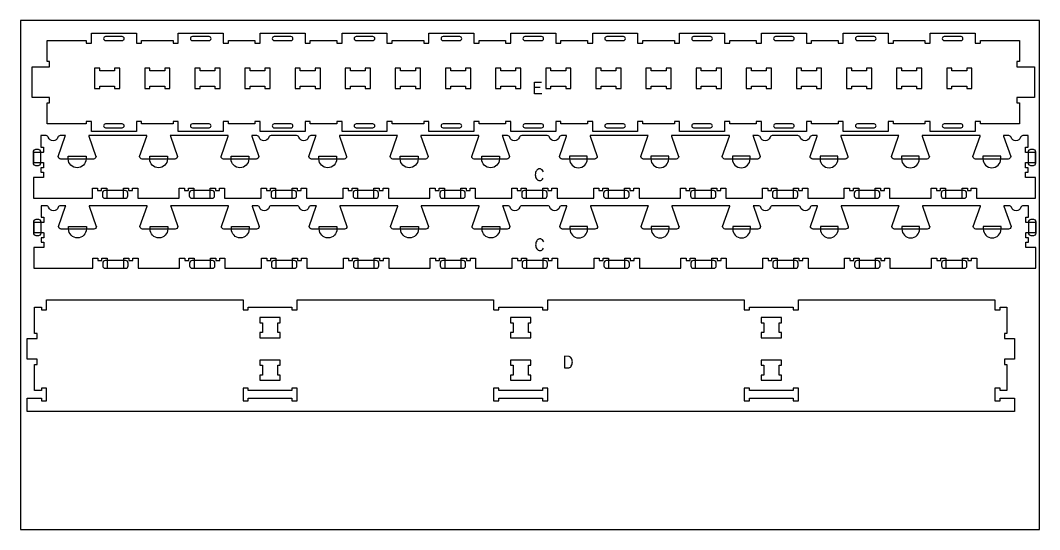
# Model space of a CAD drawing. Extents: x -1220 to 1220, y -1930 to 4067.
# Drawn here: x -1220 to 1220, y -1930 to -710 of the extents above; entities that cross this region are included whole.
import ezdxf

# ---------------------------------------------------------------- set-up
doc = ezdxf.new("R2010")
doc.units = 0
for name, color, linetype in [('0_SHEET_SPRUCEPLY_2440X122', 1, 'CONTINUOUS'), ('1_ANYTOOL_1MMDEEP_LABELS_S', 2, 'CONTINUOUS'), ('3_ANYTOOL_CUTTHROUGH_INSID', 4, 'CONTINUOUS'), ('4_ANYTOOL_CUTTHROUGH_OUTSI', 5, 'CONTINUOUS'), ('5_ANYTOOL_HALF_MILL_9MM_IN', 3, 'CONTINUOUS')]:
    doc.layers.add(name, color=color, linetype=linetype)

msp = doc.modelspace()

# ---------------------------------------------------------------- linework, layer by layer
at = {"layer": '0_SHEET_SPRUCEPLY_2440X122'}
msp.add_lwpolyline([(-1220, -710), (-1220, -1930), (1220, -1930), (1220, -710)], close=True, dxfattribs=at)
at = {"layer": '1_ANYTOOL_1MMDEEP_LABELS_S'}
msp.add_line((24.3, -871.2), (10.6, -871.2), dxfattribs=at)
msp.add_lwpolyline([(28.3, -886.2), (10.6, -886.2), (10.6, -858.2), (27.3, -858.2)], dxfattribs=at)
for points in [[(32.3, -1072.8, 0.131103), (28.8, -1067.8), (27.6, -1066.9), (26.2, -1066.3), (24.8, -1065.9), (23.1, -1065.8), (21.9, -1065.8), (20.7, -1066), (19.6, -1066.4), (18.6, -1066.9), (17.7, -1067.5), (16.8, -1068.2), (16, -1069.1), (15.3, -1070.2), (14.2, -1072.4), (13.4, -1074.7), (12.9, -1077.2), (12.7, -1079.8), (12.9, -1082.3), (13.4, -1084.8), (14.2, -1087.1), (15.4, -1089.4), (16.1, -1090.4), (16.9, -1091.3), (17.8, -1092.1), (18.7, -1092.7), (19.8, -1093.1), (20.9, -1093.5), (22.2, -1093.7), (23.5, -1093.8), (24.9, -1093.7), (26.1, -1093.4), (27.3, -1092.9), (28.3, -1092.2), (29.3, -1091.4), (30.2, -1090.5), (31.7, -1088.3)], [(33.1, -1240.5, 0.131103), (29.6, -1235.5), (28.4, -1234.6), (27, -1234), (25.6, -1233.6), (23.9, -1233.5), (22.7, -1233.6), (21.5, -1233.8), (20.4, -1234.1), (19.4, -1234.6), (18.5, -1235.2), (17.6, -1236), (16.8, -1236.9), (16.1, -1237.9), (15, -1240.2), (14.2, -1242.5), (13.7, -1245), (13.5, -1247.5), (13.7, -1250.1), (14.2, -1252.5), (15, -1254.9), (16.2, -1257.2), (16.9, -1258.2), (17.7, -1259.1), (18.6, -1259.8), (19.5, -1260.4), (20.6, -1260.9), (21.7, -1261.2), (23, -1261.5), (24.3, -1261.5), (25.7, -1261.4), (26.9, -1261.1), (28.1, -1260.7), (29.1, -1260), (30.1, -1259.2), (31, -1258.3), (32.5, -1256.1)]]:
    msp.add_lwpolyline(points, format="xyb", dxfattribs=at)
msp.add_lwpolyline([(82.3, -1514.7), (82.3, -1542.7), (90.3, -1542.6), (91.8, -1542.5), (93.1, -1542.3), (94.4, -1541.9), (95.5, -1541.4), (96.6, -1540.8), (97.5, -1540), (98.2, -1539), (98.9, -1538), (100, -1535.6), (100.7, -1533.2), (101.2, -1530.7), (101.4, -1528.1), (101.2, -1525.9), (100.8, -1523.8), (100, -1521.8), (99, -1519.8), (97.5, -1517.8), (96.6, -1517), (95.7, -1516.3), (94.8, -1515.8), (93.8, -1515.4), (92.7, -1515.1)], close=True, dxfattribs=at)
at = {"layer": '3_ANYTOOL_CUTTHROUGH_INSID'}
for points in [[(-976.2, -758.4, 1), (-976.2, -748.9), (-1016.2, -748.9, 1), (-1016.2, -758.4)], [(-768.2, -758.4, 1), (-768.2, -748.9), (-808.2, -748.9, 1), (-808.2, -758.4)], [(-572.2, -758.4, 1), (-572.2, -748.9), (-612.2, -748.9, 1), (-612.2, -758.4)], [(-376.2, -758.4, 1), (-376.2, -748.9), (-416.2, -748.9, 1), (-416.2, -758.4)], [(-168.2, -758.4, 1), (-168.2, -748.9), (-208.2, -748.9, 1), (-208.2, -758.4)], [(-12.2, -758.4), (27.8, -758.4, 1), (27.8, -748.9), (-12.2, -748.9, 1)], [(183.8, -758.4), (223.8, -758.4, 1), (223.8, -748.9), (183.8, -748.9, 1)], [(391.8, -758.4), (431.8, -758.4, 1), (431.8, -748.9), (391.8, -748.9, 1)], [(587.8, -758.4), (627.8, -758.4, 1), (627.8, -748.9), (587.8, -748.9, 1)], [(783.8, -758.4), (823.8, -758.4, 1), (823.8, -748.9), (783.8, -748.9, 1)], [(991.8, -758.4), (1031.8, -758.4, 1), (1031.8, -748.9), (991.8, -748.9, 1)], [(-976.2, -957.9), (-1016.2, -957.9, 1), (-1016.2, -967.4), (-976.2, -967.4, 1)], [(-768.2, -957.9), (-808.2, -957.9, 1), (-808.2, -967.4), (-768.2, -967.4, 1)], [(-572.2, -958), (-612.2, -958, 1), (-612.2, -967.5), (-572.2, -967.5, 1)], [(-376.2, -957.9), (-416.2, -957.9, 1), (-416.2, -967.4), (-376.2, -967.4, 1)], [(-168.2, -957.9), (-208.2, -957.9, 1), (-208.2, -967.4), (-168.2, -967.4, 1)], [(-12.2, -957.9, 1), (-12.2, -967.4), (27.8, -967.4, 1), (27.8, -957.9)], [(183.8, -957.9, 1), (183.8, -967.4), (223.8, -967.4, 1), (223.8, -957.9)], [(391.8, -957.9, 1), (391.8, -967.4), (431.8, -967.4, 1), (431.8, -957.9)], [(587.8, -958, 1), (587.8, -967.5), (627.8, -967.5, 1), (627.8, -958)], [(783.8, -957.9, 1), (783.8, -967.4), (823.8, -967.4, 1), (823.8, -957.9)], [(991.8, -957.9, 1), (991.8, -967.4), (1031.8, -967.4, 1), (1031.8, -957.9)]]:
    msp.add_lwpolyline(points, format="xyb", close=True, dxfattribs=at)
for points in [[(-1029.9, -867.4), (-994.4, -867.4), (-994.4, -873.4), (-981.9, -873.4), (-981.9, -824.9), (-994.4, -824.9), (-994.4, -830.9), (-1029.9, -830.9), (-1029.9, -824.9), (-1042.4, -824.9), (-1042.4, -873.4), (-1029.9, -873.4)], [(-909.9, -867.4), (-874.4, -867.4), (-874.4, -873.4), (-861.9, -873.4), (-861.9, -824.9), (-874.4, -824.9), (-874.4, -830.9), (-909.9, -830.9), (-909.9, -824.9), (-922.4, -824.9), (-922.4, -873.4), (-909.9, -873.4)], [(-789.9, -867.4), (-754.4, -867.4), (-754.4, -873.4), (-741.9, -873.4), (-741.9, -824.9), (-754.4, -824.9), (-754.4, -830.9), (-789.9, -830.9), (-789.9, -824.9), (-802.4, -824.9), (-802.4, -873.4), (-789.9, -873.4)], [(-669.9, -867.4), (-634.4, -867.4), (-634.4, -873.4), (-621.9, -873.4), (-621.9, -824.9), (-634.4, -824.9), (-634.4, -830.9), (-669.9, -830.9), (-669.9, -824.9), (-682.4, -824.9), (-682.4, -873.4), (-669.9, -873.4)], [(-549.9, -867.4), (-514.4, -867.4), (-514.4, -873.4), (-501.9, -873.4), (-501.9, -824.9), (-514.4, -824.9), (-514.4, -830.9), (-549.9, -830.9), (-549.9, -824.9), (-562.4, -824.9), (-562.4, -873.4), (-549.9, -873.4)], [(-429.9, -867.4), (-394.4, -867.4), (-394.4, -873.4), (-381.9, -873.4), (-381.9, -824.9), (-394.4, -824.9), (-394.4, -830.9), (-429.9, -830.9), (-429.9, -824.9), (-442.4, -824.9), (-442.4, -873.4), (-429.9, -873.4)], [(-309.9, -867.4), (-274.4, -867.4), (-274.4, -873.4), (-261.9, -873.4), (-261.9, -824.9), (-274.4, -824.9), (-274.4, -830.9), (-309.9, -830.9), (-309.9, -824.9), (-322.4, -824.9), (-322.4, -873.4), (-309.9, -873.4)], [(-189.9, -867.4), (-154.4, -867.4), (-154.4, -873.4), (-141.9, -873.4), (-141.9, -824.9), (-154.4, -824.9), (-154.4, -830.9), (-189.9, -830.9), (-189.9, -824.9), (-202.4, -824.9), (-202.4, -873.4), (-189.9, -873.4)], [(-69.9, -867.4), (-34.4, -867.4), (-34.4, -873.4), (-21.9, -873.4), (-21.9, -824.9), (-34.4, -824.9), (-34.4, -830.9), (-69.9, -830.9), (-69.9, -824.9), (-82.4, -824.9), (-82.4, -873.4), (-69.9, -873.4)], [(50.1, -873.4), (50.1, -867.4), (85.6, -867.4), (85.6, -873.4), (98.1, -873.4), (98.1, -824.9), (85.6, -824.9), (85.6, -830.9), (50.1, -830.9), (50.1, -824.9), (37.6, -824.9), (37.6, -873.4)], [(170.1, -873.4), (170.1, -867.4), (205.6, -867.4), (205.6, -873.4), (218.1, -873.4), (218.1, -824.9), (205.6, -824.9), (205.6, -830.9), (170.1, -830.9), (170.1, -824.9), (157.6, -824.9), (157.6, -873.4)], [(290.1, -873.4), (290.1, -867.4), (325.6, -867.4), (325.6, -873.4), (338.1, -873.4), (338.1, -824.9), (325.6, -824.9), (325.6, -830.9), (290.1, -830.9), (290.1, -824.9), (277.6, -824.9), (277.6, -873.4)], [(410.1, -873.4), (410.1, -867.4), (445.6, -867.4), (445.6, -873.4), (458.1, -873.4), (458.1, -824.9), (445.6, -824.9), (445.6, -830.9), (410.1, -830.9), (410.1, -824.9), (397.6, -824.9), (397.6, -873.4)], [(530.1, -873.4), (530.1, -867.4), (565.6, -867.4), (565.6, -873.4), (578.1, -873.4), (578.1, -824.9), (565.6, -824.9), (565.6, -830.9), (530.1, -830.9), (530.1, -824.9), (517.6, -824.9), (517.6, -873.4)], [(650.1, -873.4), (650.1, -867.4), (685.6, -867.4), (685.6, -873.4), (698.1, -873.4), (698.1, -824.9), (685.6, -824.9), (685.6, -830.9), (650.1, -830.9), (650.1, -824.9), (637.6, -824.9), (637.6, -873.4)], [(770.1, -873.4), (770.1, -867.4), (805.6, -867.4), (805.6, -873.4), (818.1, -873.4), (818.1, -824.9), (805.6, -824.9), (805.6, -830.9), (770.1, -830.9), (770.1, -824.9), (757.6, -824.9), (757.6, -873.4)], [(890.1, -873.4), (890.1, -867.4), (925.6, -867.4), (925.6, -873.4), (938.1, -873.4), (938.1, -824.9), (925.6, -824.9), (925.6, -830.9), (890.1, -830.9), (890.1, -824.9), (877.6, -824.9), (877.6, -873.4)], [(1010.1, -873.4), (1010.1, -867.4), (1045.6, -867.4), (1045.6, -873.4), (1058.1, -873.4), (1058.1, -824.9), (1045.6, -824.9), (1045.6, -830.9), (1010.1, -830.9), (1010.1, -824.9), (997.6, -824.9), (997.6, -873.4)], [(-597.9, -1457.8), (-603.9, -1457.8), (-603.9, -1434.3), (-597.9, -1434.3), (-597.9, -1421.8), (-646.4, -1421.8), (-646.4, -1434.3), (-640.4, -1434.3), (-640.4, -1457.8), (-646.4, -1457.8), (-646.4, -1470.3), (-597.9, -1470.3)], [(2.1, -1457.8), (-3.9, -1457.8), (-3.9, -1434.3), (2.1, -1434.3), (2.1, -1421.8), (-46.4, -1421.8), (-46.4, -1434.3), (-40.4, -1434.3), (-40.4, -1457.8), (-46.4, -1457.8), (-46.4, -1470.3), (2.1, -1470.3)], [(602.1, -1457.8), (596.1, -1457.8), (596.1, -1434.3), (602.1, -1434.3), (602.1, -1421.8), (553.6, -1421.8), (553.6, -1434.3), (559.6, -1434.3), (559.6, -1457.8), (553.6, -1457.8), (553.6, -1470.3), (602.1, -1470.3)], [(-597.9, -1559.8), (-603.9, -1559.8), (-603.9, -1536.3), (-597.9, -1536.3), (-597.9, -1523.8), (-646.4, -1523.8), (-646.4, -1536.3), (-640.4, -1536.3), (-640.4, -1559.8), (-646.4, -1559.8), (-646.4, -1572.3), (-597.9, -1572.3)], [(2.1, -1559.8), (-3.9, -1559.8), (-3.9, -1536.3), (2.1, -1536.3), (2.1, -1523.8), (-46.4, -1523.8), (-46.4, -1536.3), (-40.4, -1536.3), (-40.4, -1559.8), (-46.4, -1559.8), (-46.4, -1572.3), (2.1, -1572.3)], [(602.1, -1559.8), (596.1, -1559.8), (596.1, -1536.3), (602.1, -1536.3), (602.1, -1523.8), (553.6, -1523.8), (553.6, -1536.3), (559.6, -1536.3), (559.6, -1559.8), (553.6, -1559.8), (553.6, -1572.3), (602.1, -1572.3)], [(-687, -1621.3), (-674.5, -1621.3), (-674.5, -1615.3), (-569.8, -1615.3), (-569.8, -1621.3), (-557.3, -1621.3), (-557.3, -1590.8), (-569.8, -1590.8), (-569.8, -1596.8), (-674.5, -1596.8), (-674.5, -1590.8), (-687, -1590.8)], [(-87, -1621.3), (-74.5, -1621.3), (-74.5, -1615.3), (30.2, -1615.3), (30.2, -1621.3), (42.7, -1621.3), (42.7, -1590.8), (30.2, -1590.8), (30.2, -1596.8), (-74.5, -1596.8), (-74.5, -1590.8), (-87, -1590.8)], [(513, -1621.3), (525.5, -1621.3), (525.5, -1615.3), (630.2, -1615.3), (630.2, -1621.3), (642.7, -1621.3), (642.7, -1590.8), (630.2, -1590.8), (630.2, -1596.8), (525.5, -1596.8), (525.5, -1590.8), (513, -1590.8)]]:
    msp.add_lwpolyline(points, close=True, dxfattribs=at)
at = {"layer": '4_ANYTOOL_CUTTHROUGH_OUTSI'}
for points in [[(-121.9, -952.2, 0.414214), (-122.2, -951.9), (-134.2, -951.9, 0.414214), (-134.4, -952.2), (-134.4, -975.9), (-241.9, -975.9), (-241.9, -952.2, 0.414214), (-242.2, -951.9), (-254.2, -951.9, 0.414214), (-254.4, -952.2), (-254.4, -957.9), (-329.9, -957.9), (-329.9, -952.2, 0.414214), (-330.2, -951.9), (-342.2, -951.9, 0.414214), (-342.4, -952.2), (-342.4, -975.9), (-449.9, -975.9), (-449.9, -952.2, 0.414214), (-450.2, -951.9), (-462.2, -951.9, 0.414214), (-462.4, -952.2), (-462.4, -957.9), (-525.9, -958), (-525.9, -952.2, 0.414214), (-526.2, -952), (-538.2, -952, 0.414214), (-538.4, -952.2), (-538.4, -976), (-645.9, -976), (-645.9, -952.2, 0.414214), (-646.2, -952), (-658.2, -952, 0.414214), (-658.4, -952.2), (-658.4, -958), (-721.9, -957.9), (-721.9, -952.2, 0.414214), (-722.2, -951.9), (-734.2, -951.9, 0.414214), (-734.4, -952.2), (-734.4, -975.9), (-841.9, -975.9), (-841.9, -952.2, 0.414214), (-842.2, -951.9), (-854.2, -951.9, 0.414214), (-854.4, -952.2), (-854.4, -957.9), (-929.9, -957.9), (-929.9, -952.2, 0.414214), (-930.2, -951.9), (-942.2, -951.9, 0.414214), (-942.4, -952.2), (-942.4, -975.9), (-1049.9, -975.9), (-1049.9, -952.2, 0.414214), (-1050.2, -951.9), (-1062.2, -951.9, 0.414214), (-1062.4, -952.2), (-1062.4, -957.9), (-1155.9, -957.9), (-1155.9, -907.4), (-1150.2, -907.4, 0.414214), (-1149.9, -907.2), (-1149.9, -895.2, 0.414214), (-1150.2, -894.9), (-1191.9, -894.9), (-1191.9, -821.4), (-1150.2, -821.4, 0.414214), (-1149.9, -821.2), (-1149.9, -809.2, 0.414214), (-1150.2, -808.9), (-1155.9, -808.9), (-1155.9, -758.4), (-1062.4, -758.4), (-1062.4, -764.2, 0.414214), (-1062.2, -764.4), (-1050.2, -764.4, 0.414214), (-1049.9, -764.2), (-1049.9, -740.4), (-942.4, -740.4), (-942.4, -764.2, 0.414214), (-942.2, -764.4), (-930.2, -764.4, 0.414214), (-929.9, -764.2), (-929.9, -758.4), (-854.4, -758.4), (-854.4, -764.2, 0.414214), (-854.2, -764.4), (-842.2, -764.4, 0.414214), (-841.9, -764.2), (-841.9, -740.4), (-734.4, -740.4), (-734.4, -764.2, 0.414214), (-734.2, -764.4), (-722.2, -764.4, 0.414214), (-721.9, -764.2), (-721.9, -758.4), (-658.4, -758.4), (-658.4, -764.1, 0.414214), (-658.2, -764.4), (-646.2, -764.4, 0.414214), (-645.9, -764.1), (-645.9, -740.4), (-538.4, -740.4), (-538.4, -764.1, 0.414214), (-538.2, -764.4), (-526.2, -764.4, 0.414214), (-525.9, -764.1), (-525.9, -758.4), (-462.4, -758.4), (-462.4, -764.2, 0.414214), (-462.2, -764.4), (-450.2, -764.4, 0.414214), (-449.9, -764.2), (-449.9, -740.4), (-342.4, -740.4), (-342.4, -764.2, 0.414214), (-342.2, -764.4), (-330.2, -764.4, 0.414214), (-329.9, -764.2), (-329.9, -758.4), (-254.4, -758.4), (-254.4, -764.2, 0.414214), (-254.2, -764.4), (-242.2, -764.4, 0.414214), (-241.9, -764.2), (-241.9, -740.4), (-134.4, -740.4), (-134.4, -764.2, 0.414214), (-134.2, -764.4), (-122.2, -764.4, 0.414214), (-121.9, -764.2), (-121.9, -758.4), (-58.4, -758.4), (-58.4, -764.2, 0.414214), (-58.2, -764.4), (-46.2, -764.4, 0.414214), (-45.9, -764.2), (-45.9, -740.4), (61.6, -740.4), (61.6, -764.2, 0.414214), (61.8, -764.4), (73.8, -764.4, 0.414214), (74.1, -764.2), (74.1, -758.4), (137.6, -758.4), (137.6, -764.2, 0.414214), (137.8, -764.4), (149.8, -764.4, 0.414214), (150.1, -764.2), (150.1, -740.4), (257.6, -740.4), (257.6, -764.2, 0.414214), (257.8, -764.4), (269.8, -764.4, 0.414214), (270.1, -764.2), (270.1, -758.4), (345.6, -758.4), (345.6, -764.2, 0.414214), (345.8, -764.4), (357.8, -764.4, 0.414214), (358.1, -764.2), (358.1, -740.4), (465.6, -740.4), (465.6, -764.2, 0.414214), (465.8, -764.4), (477.8, -764.4, 0.414214), (478.1, -764.2), (478.1, -758.4), (541.6, -758.4), (541.6, -764.1, 0.414214), (541.8, -764.4), (553.8, -764.4, 0.414214), (554.1, -764.1), (554.1, -740.4), (661.6, -740.4), (661.6, -764.1, 0.414214), (661.8, -764.4), (673.8, -764.4, 0.414214), (674.1, -764.1), (674.1, -758.4), (737.6, -758.4), (737.6, -764.2, 0.414214), (737.8, -764.4), (749.8, -764.4, 0.414214), (750.1, -764.2), (750.1, -740.4), (857.6, -740.4), (857.6, -764.2, 0.414214), (857.8, -764.4), (869.8, -764.4, 0.414214), (870.1, -764.2), (870.1, -758.4), (945.6, -758.4), (945.6, -764.2, 0.414214), (945.8, -764.4), (957.8, -764.4, 0.414214), (958.1, -764.2), (958.1, -740.4), (1065.6, -740.4), (1065.6, -764.2, 0.414214), (1065.8, -764.4), (1077.8, -764.4, 0.414214), (1078.1, -764.2), (1078.1, -758.4), (1171.6, -758.4), (1171.6, -808.9), (1165.8, -808.9, 0.414214), (1165.6, -809.2), (1165.6, -821.2, 0.414214), (1165.8, -821.4), (1207.6, -821.4), (1207.6, -894.9), (1165.8, -894.9, 0.414214), (1165.6, -895.2), (1165.6, -907.2, 0.414214), (1165.8, -907.4), (1171.6, -907.4), (1171.6, -957.9), (1078.1, -957.9), (1078.1, -952.2, 0.414214), (1077.8, -951.9), (1065.8, -951.9, 0.414214), (1065.6, -952.2), (1065.6, -975.9), (958.1, -975.9), (958.1, -952.2, 0.414214), (957.8, -951.9), (945.8, -951.9, 0.414214), (945.6, -952.2), (945.6, -957.9), (870.1, -957.9), (870.1, -952.2, 0.414214), (869.8, -951.9), (857.8, -951.9, 0.414214), (857.6, -952.2), (857.6, -975.9), (750.1, -975.9), (750.1, -952.2, 0.414214), (749.8, -951.9), (737.8, -951.9, 0.414214), (737.6, -952.2), (737.6, -957.9), (674.1, -958), (674.1, -952.2, 0.414214), (673.8, -952), (661.8, -952, 0.414214), (661.6, -952.2), (661.6, -976), (554.1, -976), (554.1, -952.2, 0.414214), (553.8, -952), (541.8, -952, 0.414214), (541.6, -952.2), (541.6, -958), (478.1, -957.9), (478.1, -952.2, 0.414214), (477.8, -951.9), (465.8, -951.9, 0.414214), (465.6, -952.2), (465.6, -975.9), (358.1, -975.9), (358.1, -952.2, 0.414214), (357.8, -951.9), (345.8, -951.9, 0.414214), (345.6, -952.2), (345.6, -957.9), (270.1, -957.9), (270.1, -952.2, 0.414214), (269.8, -951.9), (257.8, -951.9, 0.414214), (257.6, -952.2), (257.6, -975.9), (150.1, -975.9), (150.1, -952.2, 0.414214), (149.8, -951.9), (137.8, -951.9, 0.414214), (137.6, -952.2), (137.6, -957.9), (74.1, -957.9), (74.1, -952.2, 0.414214), (73.8, -951.9), (61.8, -951.9, 0.414214), (61.6, -952.2), (61.6, -975.9), (-45.9, -975.9), (-45.9, -952.2, 0.414214), (-46.2, -951.9), (-58.2, -951.9, 0.414214), (-58.4, -952.2), (-58.4, -957.9), (-121.9, -957.9)], [(41.4, -986.2), (-19.9, -986.2, 0.317837), (-25.4, -990.1, -0.707107), (-48.5, -990.1, 0.317837), (-53.9, -986.2), (-66.3, -986.2), (-66.1, -987.6), (-49.2, -1035.9), (-49.1, -1036, -0.414214), (-55.4, -1042.2), (-133.4, -1042.2, -0.414214), (-139.6, -1036), (-139.6, -1035.9), (-122.7, -987.6), (-122.5, -986.2), (-261.2, -986.2), (-261, -987.6), (-244.1, -1035.9), (-244, -1036, -0.414214), (-250.3, -1042.2), (-328.3, -1042.2, -0.414214), (-334.5, -1036), (-334.5, -1035.9), (-317.6, -987.6), (-317.4, -986.2), (-456.1, -986.2), (-455.9, -987.6), (-439, -1035.9), (-438.9, -1036, -0.414214), (-445.2, -1042.2), (-523.2, -1042.2, -0.414214), (-529.4, -1036), (-529.4, -1035.9), (-512.5, -987.6), (-512.3, -986.2), (-524.7, -986.2, 0.317837), (-530.1, -990.1, -0.707107), (-553.2, -990.1, 0.317837), (-558.6, -986.2), (-619.9, -986.2, 0.317837), (-625.4, -990.1, -0.707107), (-648.5, -990.1, 0.317837), (-653.9, -986.2), (-666.3, -986.2), (-666.1, -987.6), (-649.2, -1035.9), (-649.1, -1036, -0.414214), (-655.4, -1042.2), (-733.4, -1042.2, -0.414214), (-739.6, -1036), (-739.6, -1035.9), (-722.7, -987.6), (-722.5, -986.2), (-861.2, -986.2), (-861, -987.6), (-844.1, -1035.9), (-844, -1036, -0.414214), (-850.3, -1042.2), (-928.3, -1042.2, -0.414214), (-934.5, -1036), (-934.5, -1035.9), (-917.6, -987.6), (-917.4, -986.2), (-1056.1, -986.2), (-1055.9, -987.6), (-1039, -1035.9), (-1038.9, -1036, -0.414214), (-1045.2, -1042.2), (-1123.2, -1042.2, -0.414214), (-1129.4, -1036), (-1129.4, -1035.9), (-1112.5, -987.6), (-1112.3, -986.2), (-1124.7, -986.2, 0.317837), (-1130.1, -990.1, -0.707107), (-1153.2, -990.1, 0.317837), (-1158.6, -986.2), (-1171, -986.2), (-1171, -1013.7), (-1165.3, -1013.7, -0.414214), (-1165, -1014), (-1165, -1026, -0.414214), (-1165.3, -1026.2), (-1189, -1026.2), (-1189, -1050.7), (-1165.3, -1050.7, -0.414214), (-1165, -1051), (-1165, -1063, -0.414214), (-1165.3, -1063.2), (-1171, -1063.2), (-1171, -1073.7), (-1165.3, -1073.7, -0.414214), (-1165, -1074), (-1165, -1086, -0.414214), (-1165.3, -1086.2), (-1189, -1086.2), (-1189, -1135.7), (-1047.5, -1135.7), (-1047.5, -1112, -0.414214), (-1047.3, -1111.7), (-1035.3, -1111.7, -0.414214), (-1035, -1112), (-1035, -1117.7), (-1025.5, -1117.7), (-1025.5, -1112, -0.414214), (-1025.3, -1111.7), (-1013.3, -1111.7, -0.414214), (-1013, -1112), (-1013, -1135.7), (-973.5, -1135.7), (-973.5, -1112, -0.414214), (-973.3, -1111.7), (-961.3, -1111.7, -0.414214), (-961, -1112), (-961, -1117.7), (-951.5, -1117.7), (-951.5, -1112, -0.414214), (-951.3, -1111.7), (-939.3, -1111.7, -0.414214), (-939, -1112), (-939, -1135.7), (-839.5, -1135.7), (-839.5, -1112, -0.414214), (-839.3, -1111.7), (-827.3, -1111.7, -0.414214), (-827, -1112), (-827, -1117.7), (-817.5, -1117.7), (-817.5, -1112, -0.414214), (-817.3, -1111.7), (-805.3, -1111.7, -0.414214), (-805, -1112), (-805, -1135.7), (-765.5, -1135.7), (-765.5, -1112, -0.414214), (-765.3, -1111.7), (-753.3, -1111.7, -0.414214), (-753, -1112), (-753, -1117.7), (-743.5, -1117.7), (-743.5, -1112, -0.414214), (-743.3, -1111.7), (-731.3, -1111.7, -0.414214), (-731, -1112), (-731, -1135.7), (-643.5, -1135.7), (-643.5, -1112, -0.414214), (-643.3, -1111.7), (-631.3, -1111.7, -0.414214), (-631, -1112), (-631, -1117.7), (-621.5, -1117.7), (-621.5, -1112, -0.414214), (-621.3, -1111.7), (-609.3, -1111.7, -0.414214), (-609, -1112), (-609, -1135.7), (-569.5, -1135.7), (-569.5, -1112, -0.414214), (-569.3, -1111.7), (-557.3, -1111.7, -0.414214), (-557, -1112), (-557, -1117.7), (-547.5, -1117.7), (-547.5, -1112, -0.414214), (-547.3, -1111.7), (-535.3, -1111.7, -0.414214), (-535, -1112), (-535, -1135.7), (-447.5, -1135.7), (-447.5, -1112, -0.414214), (-447.3, -1111.7), (-435.3, -1111.7, -0.414214), (-435, -1112), (-435, -1117.7), (-425.5, -1117.7), (-425.5, -1112, -0.414214), (-425.3, -1111.7), (-413.3, -1111.7, -0.414214), (-413, -1112), (-413, -1135.7), (-373.5, -1135.7), (-373.5, -1112, -0.414214), (-373.3, -1111.7), (-361.3, -1111.7, -0.414214), (-361, -1112), (-361, -1117.7), (-351.5, -1117.7), (-351.5, -1112, -0.414214), (-351.3, -1111.7), (-339.3, -1111.7, -0.414214), (-339, -1112), (-339, -1135.7), (-239.5, -1135.7), (-239.5, -1112, -0.414214), (-239.3, -1111.7), (-227.3, -1111.7, -0.414214), (-227, -1112), (-227, -1117.7), (-217.5, -1117.7), (-217.5, -1112, -0.414214), (-217.3, -1111.7), (-205.3, -1111.7, -0.414214), (-205, -1112), (-205, -1135.7), (-165.5, -1135.7), (-165.5, -1112, -0.414214), (-165.3, -1111.7), (-153.3, -1111.7, -0.414214), (-153, -1112), (-153, -1117.7), (-143.5, -1117.7), (-143.5, -1112, -0.414214), (-143.3, -1111.7), (-131.3, -1111.7, -0.414214), (-131, -1112), (-131, -1135.7), (-43.5, -1135.7), (-43.5, -1112, -0.414214), (-43.3, -1111.7), (-31.3, -1111.7, -0.414214), (-31, -1112), (-31, -1117.7), (-21.5, -1117.7), (-21.5, -1112, -0.414214), (-21.3, -1111.7), (-9.3, -1111.7, -0.414214), (-9, -1112), (-9, -1135.7), (30.5, -1135.7), (30.5, -1112, -0.414214), (30.7, -1111.7), (42.7, -1111.7, -0.414214), (43, -1112), (43, -1117.7), (52.5, -1117.7), (52.5, -1112, -0.414214), (52.7, -1111.7), (64.7, -1111.7, -0.414214), (65, -1112), (65, -1135.7), (152.5, -1135.7), (152.5, -1112, -0.414214), (152.7, -1111.7), (164.7, -1111.7, -0.414214), (165, -1112), (165, -1117.7), (174.5, -1117.7), (174.5, -1112, -0.414214), (174.7, -1111.7), (186.7, -1111.7, -0.414214), (187, -1112), (187, -1135.7), (226.5, -1135.7), (226.5, -1112, -0.414214), (226.7, -1111.7), (238.7, -1111.7, -0.414214), (239, -1112), (239, -1117.7), (248.5, -1117.7), (248.5, -1112, -0.414214), (248.7, -1111.7), (260.7, -1111.7, -0.414214), (261, -1112), (261, -1135.7), (360.5, -1135.7), (360.5, -1112, -0.414214), (360.7, -1111.7), (372.7, -1111.7, -0.414214), (373, -1112), (373, -1117.7), (382.5, -1117.7), (382.5, -1112, -0.414214), (382.7, -1111.7), (394.7, -1111.7, -0.414214), (395, -1112), (395, -1135.7), (434.5, -1135.7), (434.5, -1112, -0.414214), (434.7, -1111.7), (446.7, -1111.7, -0.414214), (447, -1112), (447, -1117.7), (456.5, -1117.7), (456.5, -1112, -0.414214), (456.7, -1111.7), (468.7, -1111.7, -0.414214), (469, -1112), (469, -1135.7), (556.5, -1135.7), (556.5, -1112, -0.414214), (556.7, -1111.7), (568.7, -1111.7, -0.414214), (569, -1112), (569, -1117.7), (578.5, -1117.7), (578.5, -1112, -0.414214), (578.7, -1111.7), (590.7, -1111.7, -0.414214), (591, -1112), (591, -1135.7), (630.5, -1135.7), (630.5, -1112, -0.414214), (630.7, -1111.7), (642.7, -1111.7, -0.414214), (643, -1112), (643, -1117.7), (652.5, -1117.7), (652.5, -1112, -0.414214), (652.7, -1111.7), (664.7, -1111.7, -0.414214), (665, -1112), (665, -1135.7), (752.5, -1135.7), (752.5, -1112, -0.414214), (752.7, -1111.7), (764.7, -1111.7, -0.414214), (765, -1112), (765, -1117.7), (774.5, -1117.7), (774.5, -1112, -0.414214), (774.7, -1111.7), (786.7, -1111.7, -0.414214), (787, -1112), (787, -1135.7), (826.5, -1135.7), (826.5, -1112, -0.414214), (826.7, -1111.7), (838.7, -1111.7, -0.414214), (839, -1112), (839, -1117.7), (848.5, -1117.7), (848.5, -1112, -0.414214), (848.7, -1111.7), (860.7, -1111.7, -0.414214), (861, -1112), (861, -1135.7), (960.5, -1135.7), (960.5, -1112, -0.414214), (960.7, -1111.7), (972.7, -1111.7, -0.414214), (973, -1112), (973, -1117.7), (982.5, -1117.7), (982.5, -1112, -0.414214), (982.7, -1111.7), (994.7, -1111.7, -0.414214), (995, -1112), (995, -1135.7), (1034.5, -1135.7), (1034.5, -1112, -0.414214), (1034.7, -1111.7), (1046.7, -1111.7, -0.414214), (1047, -1112), (1047, -1117.7), (1056.5, -1117.7), (1056.5, -1112, -0.414214), (1056.7, -1111.7), (1068.7, -1111.7, -0.414214), (1069, -1112), (1069, -1135.7), (1210.5, -1135.7), (1210.5, -1086.2), (1186.7, -1086.2, -0.414214), (1186.5, -1086), (1186.5, -1074, -0.414214), (1186.7, -1073.7), (1192.5, -1073.7), (1192.5, -1063.2), (1186.7, -1063.2, -0.414214), (1186.5, -1063), (1186.5, -1051, -0.414214), (1186.7, -1050.7), (1210.5, -1050.7), (1210.5, -1026.2), (1186.7, -1026.2, -0.414214), (1186.5, -1026), (1186.5, -1014, -0.414214), (1186.7, -1013.7), (1192.5, -1013.7), (1192.5, -986.2), (1180.1, -986.2, 0.317837), (1174.6, -990.1, -0.707107), (1151.5, -990.1, 0.317837), (1146.1, -986.2), (1133.7, -986.2), (1133.9, -987.6), (1150.8, -1035.9), (1150.9, -1036, -0.414214), (1144.6, -1042.2), (1066.6, -1042.2, -0.414214), (1060.4, -1036), (1060.4, -1035.9), (1077.3, -987.6), (1077.5, -986.2), (938.8, -986.2), (939, -987.6), (955.9, -1035.9), (956, -1036, -0.414214), (949.7, -1042.2), (871.7, -1042.2, -0.414214), (865.5, -1036), (865.5, -1035.9), (882.4, -987.6), (882.6, -986.2), (743.9, -986.2), (744.1, -987.6), (761, -1035.9), (761.1, -1036, -0.414214), (754.8, -1042.2), (676.8, -1042.2, -0.414214), (670.6, -1036), (670.6, -1035.9), (687.5, -987.6), (687.7, -986.2), (675.3, -986.2, 0.317837), (669.9, -990.1, -0.707107), (646.8, -990.1, 0.317837), (641.4, -986.2), (580.1, -986.2, 0.317837), (574.6, -990.1, -0.707107), (551.5, -990.1, 0.317837), (546.1, -986.2), (533.7, -986.2), (533.9, -987.6), (550.8, -1035.9), (550.9, -1036, -0.414214), (544.6, -1042.2), (466.6, -1042.2, -0.414214), (460.4, -1036), (460.4, -1035.9), (477.3, -987.6), (477.5, -986.2), (338.8, -986.2), (339, -987.6), (355.9, -1035.9), (356, -1036, -0.414214), (349.7, -1042.2), (271.7, -1042.2, -0.414214), (265.5, -1036), (265.5, -1035.9), (282.4, -987.6), (282.6, -986.2), (143.9, -986.2), (144.1, -987.6), (161, -1035.9), (161.1, -1036, -0.414214), (154.8, -1042.2), (76.8, -1042.2, -0.414214), (70.6, -1036), (70.6, -1035.9), (87.5, -987.6), (87.7, -986.2), (75.3, -986.2, 0.317837), (69.9, -990.1, -0.707107), (46.8, -990.1, 0.317837)], [(42.2, -1154), (-19.1, -1154, 0.317837), (-24.6, -1157.8, -0.707107), (-47.7, -1157.8, 0.317837), (-53.1, -1154), (-65.5, -1154), (-65.3, -1155.4), (-48.4, -1203.7), (-48.3, -1203.8, -0.414214), (-54.6, -1210), (-132.6, -1210, -0.414214), (-138.8, -1203.8), (-138.8, -1203.7), (-121.9, -1155.4), (-121.7, -1154), (-260.4, -1154), (-260.2, -1155.4), (-243.3, -1203.7), (-243.2, -1203.8, -0.414214), (-249.5, -1210), (-327.5, -1210, -0.414214), (-333.7, -1203.8), (-333.7, -1203.7), (-316.8, -1155.4), (-316.6, -1154), (-455.3, -1154), (-455.1, -1155.4), (-438.2, -1203.7), (-438.1, -1203.8, -0.414214), (-444.4, -1210), (-522.4, -1210, -0.414214), (-528.6, -1203.8), (-528.6, -1203.7), (-511.7, -1155.4), (-511.5, -1154), (-523.9, -1154, 0.317837), (-529.3, -1157.8, -0.707107), (-552.4, -1157.8, 0.317837), (-557.8, -1154), (-619.1, -1154, 0.317837), (-624.6, -1157.8, -0.707107), (-647.7, -1157.8, 0.317837), (-653.1, -1154), (-665.5, -1154), (-665.3, -1155.4), (-648.4, -1203.7), (-648.3, -1203.8, -0.414214), (-654.6, -1210), (-732.6, -1210, -0.414214), (-738.8, -1203.8), (-738.8, -1203.7), (-721.9, -1155.4), (-721.7, -1154), (-860.4, -1154), (-860.2, -1155.4), (-843.3, -1203.7), (-843.2, -1203.8, -0.414214), (-849.5, -1210), (-927.5, -1210, -0.414214), (-933.7, -1203.8), (-933.7, -1203.7), (-916.8, -1155.4), (-916.6, -1154), (-1055.3, -1154), (-1055.1, -1155.4), (-1038.2, -1203.7), (-1038.1, -1203.8, -0.414214), (-1044.4, -1210), (-1122.4, -1210, -0.414214), (-1128.6, -1203.8), (-1128.6, -1203.7), (-1111.7, -1155.4), (-1111.5, -1154), (-1123.9, -1154, 0.317837), (-1129.3, -1157.8, -0.707107), (-1152.4, -1157.8, 0.317837), (-1157.8, -1154), (-1170.2, -1154), (-1170.2, -1181.5), (-1164.5, -1181.5, -0.414214), (-1164.2, -1181.8), (-1164.2, -1193.8, -0.414214), (-1164.5, -1194), (-1188.2, -1194), (-1188.2, -1218.5), (-1164.5, -1218.5, -0.414214), (-1164.2, -1218.8), (-1164.2, -1230.8, -0.414214), (-1164.5, -1231), (-1170.2, -1231), (-1170.2, -1241.5), (-1164.5, -1241.5, -0.414214), (-1164.2, -1241.8), (-1164.2, -1253.8, -0.414214), (-1164.5, -1254), (-1188.2, -1254), (-1188.2, -1303.5), (-1046.7, -1303.5), (-1046.7, -1279.8, -0.414214), (-1046.5, -1279.5), (-1034.5, -1279.5, -0.414214), (-1034.2, -1279.8), (-1034.2, -1285.5), (-1024.7, -1285.5), (-1024.7, -1279.8, -0.414214), (-1024.5, -1279.5), (-1012.5, -1279.5, -0.414214), (-1012.2, -1279.8), (-1012.2, -1303.5), (-972.7, -1303.5), (-972.7, -1279.8, -0.414214), (-972.5, -1279.5), (-960.5, -1279.5, -0.414214), (-960.2, -1279.8), (-960.2, -1285.5), (-950.7, -1285.5), (-950.7, -1279.8, -0.414214), (-950.5, -1279.5), (-938.5, -1279.5, -0.414214), (-938.2, -1279.8), (-938.2, -1303.5), (-838.7, -1303.5), (-838.7, -1279.8, -0.414214), (-838.5, -1279.5), (-826.5, -1279.5, -0.414214), (-826.2, -1279.8), (-826.2, -1285.5), (-816.7, -1285.5), (-816.7, -1279.8, -0.414214), (-816.5, -1279.5), (-804.5, -1279.5, -0.414214), (-804.2, -1279.8), (-804.2, -1303.5), (-764.7, -1303.5), (-764.7, -1279.8, -0.414214), (-764.5, -1279.5), (-752.5, -1279.5, -0.414214), (-752.2, -1279.8), (-752.2, -1285.5), (-742.7, -1285.5), (-742.7, -1279.8, -0.414214), (-742.5, -1279.5), (-730.5, -1279.5, -0.414214), (-730.2, -1279.8), (-730.2, -1303.5), (-642.7, -1303.5), (-642.7, -1279.8, -0.414214), (-642.5, -1279.5), (-630.5, -1279.5, -0.414214), (-630.2, -1279.8), (-630.2, -1285.5), (-620.7, -1285.5), (-620.7, -1279.8, -0.414214), (-620.5, -1279.5), (-608.5, -1279.5, -0.414214), (-608.2, -1279.8), (-608.2, -1303.5), (-568.7, -1303.5), (-568.7, -1279.8, -0.414214), (-568.5, -1279.5), (-556.5, -1279.5, -0.414214), (-556.2, -1279.8), (-556.2, -1285.5), (-546.7, -1285.5), (-546.7, -1279.8, -0.414214), (-546.5, -1279.5), (-534.5, -1279.5, -0.414214), (-534.2, -1279.8), (-534.2, -1303.5), (-446.7, -1303.5), (-446.7, -1279.8, -0.414214), (-446.5, -1279.5), (-434.5, -1279.5, -0.414214), (-434.2, -1279.8), (-434.2, -1285.5), (-424.7, -1285.5), (-424.7, -1279.8, -0.414214), (-424.5, -1279.5), (-412.5, -1279.5, -0.414214), (-412.2, -1279.8), (-412.2, -1303.5), (-372.7, -1303.5), (-372.7, -1279.8, -0.414214), (-372.5, -1279.5), (-360.5, -1279.5, -0.414214), (-360.2, -1279.8), (-360.2, -1285.5), (-350.7, -1285.5), (-350.7, -1279.8, -0.414214), (-350.5, -1279.5), (-338.5, -1279.5, -0.414214), (-338.2, -1279.8), (-338.2, -1303.5), (-238.7, -1303.5), (-238.7, -1279.8, -0.414214), (-238.5, -1279.5), (-226.5, -1279.5, -0.414214), (-226.2, -1279.8), (-226.2, -1285.5), (-216.7, -1285.5), (-216.7, -1279.8, -0.414214), (-216.5, -1279.5), (-204.5, -1279.5, -0.414214), (-204.2, -1279.8), (-204.2, -1303.5), (-164.7, -1303.5), (-164.7, -1279.8, -0.414214), (-164.5, -1279.5), (-152.5, -1279.5, -0.414214), (-152.2, -1279.8), (-152.2, -1285.5), (-142.7, -1285.5), (-142.7, -1279.8, -0.414214), (-142.5, -1279.5), (-130.5, -1279.5, -0.414214), (-130.2, -1279.8), (-130.2, -1303.5), (-42.7, -1303.5), (-42.7, -1279.8, -0.414214), (-42.5, -1279.5), (-30.5, -1279.5, -0.414214), (-30.2, -1279.8), (-30.2, -1285.5), (-20.7, -1285.5), (-20.7, -1279.8, -0.414214), (-20.5, -1279.5), (-8.5, -1279.5, -0.414214), (-8.2, -1279.8), (-8.2, -1303.5), (31.3, -1303.5), (31.3, -1279.8, -0.414214), (31.5, -1279.5), (43.5, -1279.5, -0.414214), (43.8, -1279.8), (43.8, -1285.5), (53.3, -1285.5), (53.3, -1279.8, -0.414214), (53.5, -1279.5), (65.5, -1279.5, -0.414214), (65.8, -1279.8), (65.8, -1303.5), (153.3, -1303.5), (153.3, -1279.8, -0.414214), (153.5, -1279.5), (165.5, -1279.5, -0.414214), (165.8, -1279.8), (165.8, -1285.5), (175.3, -1285.5), (175.3, -1279.8, -0.414214), (175.5, -1279.5), (187.5, -1279.5, -0.414214), (187.8, -1279.8), (187.8, -1303.5), (227.3, -1303.5), (227.3, -1279.8, -0.414214), (227.5, -1279.5), (239.5, -1279.5, -0.414214), (239.8, -1279.8), (239.8, -1285.5), (249.3, -1285.5), (249.3, -1279.8, -0.414214), (249.5, -1279.5), (261.5, -1279.5, -0.414214), (261.8, -1279.8), (261.8, -1303.5), (361.3, -1303.5), (361.3, -1279.8, -0.414214), (361.5, -1279.5), (373.5, -1279.5, -0.414214), (373.8, -1279.8), (373.8, -1285.5), (383.3, -1285.5), (383.3, -1279.8, -0.414214), (383.5, -1279.5), (395.5, -1279.5, -0.414214), (395.8, -1279.8), (395.8, -1303.5), (435.3, -1303.5), (435.3, -1279.8, -0.414214), (435.5, -1279.5), (447.5, -1279.5, -0.414214), (447.8, -1279.8), (447.8, -1285.5), (457.3, -1285.5), (457.3, -1279.8, -0.414214), (457.5, -1279.5), (469.5, -1279.5, -0.414214), (469.8, -1279.8), (469.8, -1303.5), (557.3, -1303.5), (557.3, -1279.8, -0.414214), (557.5, -1279.5), (569.5, -1279.5, -0.414214), (569.8, -1279.8), (569.8, -1285.5), (579.3, -1285.5), (579.3, -1279.8, -0.414214), (579.5, -1279.5), (591.5, -1279.5, -0.414214), (591.8, -1279.8), (591.8, -1303.5), (631.3, -1303.5), (631.3, -1279.8, -0.414214), (631.5, -1279.5), (643.5, -1279.5, -0.414214), (643.8, -1279.8), (643.8, -1285.5), (653.3, -1285.5), (653.3, -1279.8, -0.414214), (653.5, -1279.5), (665.5, -1279.5, -0.414214), (665.8, -1279.8), (665.8, -1303.5), (753.3, -1303.5), (753.3, -1279.8, -0.414214), (753.5, -1279.5), (765.5, -1279.5, -0.414214), (765.8, -1279.8), (765.8, -1285.5), (775.3, -1285.5), (775.3, -1279.8, -0.414214), (775.5, -1279.5), (787.5, -1279.5, -0.414214), (787.8, -1279.8), (787.8, -1303.5), (827.3, -1303.5), (827.3, -1279.8, -0.414214), (827.5, -1279.5), (839.5, -1279.5, -0.414214), (839.8, -1279.8), (839.8, -1285.5), (849.3, -1285.5), (849.3, -1279.8, -0.414214), (849.5, -1279.5), (861.5, -1279.5, -0.414214), (861.8, -1279.8), (861.8, -1303.5), (961.3, -1303.5), (961.3, -1279.8, -0.414214), (961.5, -1279.5), (973.5, -1279.5, -0.414214), (973.8, -1279.8), (973.8, -1285.5), (983.3, -1285.5), (983.3, -1279.8, -0.414214), (983.5, -1279.5), (995.5, -1279.5, -0.414214), (995.8, -1279.8), (995.8, -1303.5), (1035.3, -1303.5), (1035.3, -1279.8, -0.414214), (1035.5, -1279.5), (1047.5, -1279.5, -0.414214), (1047.8, -1279.8), (1047.8, -1285.5), (1057.3, -1285.5), (1057.3, -1279.8, -0.414214), (1057.5, -1279.5), (1069.5, -1279.5, -0.414214), (1069.8, -1279.8), (1069.8, -1303.5), (1211.3, -1303.5), (1211.3, -1254), (1187.5, -1254, -0.414214), (1187.3, -1253.8), (1187.3, -1241.8, -0.414214), (1187.5, -1241.5), (1193.3, -1241.5), (1193.3, -1231), (1187.5, -1231, -0.414214), (1187.3, -1230.8), (1187.3, -1218.8, -0.414214), (1187.5, -1218.5), (1211.3, -1218.5), (1211.3, -1194), (1187.5, -1194, -0.414214), (1187.3, -1193.8), (1187.3, -1181.8, -0.414214), (1187.5, -1181.5), (1193.3, -1181.5), (1193.3, -1154), (1180.9, -1154, 0.317837), (1175.4, -1157.8, -0.707107), (1152.3, -1157.8, 0.317837), (1146.9, -1154), (1134.5, -1154), (1134.7, -1155.4), (1151.6, -1203.7), (1151.7, -1203.8, -0.414214), (1145.4, -1210), (1067.4, -1210, -0.414214), (1061.2, -1203.8), (1061.2, -1203.7), (1078.1, -1155.4), (1078.3, -1154), (939.6, -1154), (939.8, -1155.4), (956.7, -1203.7), (956.8, -1203.8, -0.414214), (950.5, -1210), (872.5, -1210, -0.414214), (866.3, -1203.8), (866.3, -1203.7), (883.2, -1155.4), (883.4, -1154), (744.7, -1154), (744.9, -1155.4), (761.8, -1203.7), (761.9, -1203.8, -0.414214), (755.6, -1210), (677.6, -1210, -0.414214), (671.4, -1203.8), (671.4, -1203.7), (688.3, -1155.4), (688.5, -1154), (676.1, -1154, 0.317837), (670.7, -1157.8, -0.707107), (647.6, -1157.8, 0.317837), (642.2, -1154), (580.9, -1154, 0.317837), (575.4, -1157.8, -0.707107), (552.3, -1157.8, 0.317837), (546.9, -1154), (534.5, -1154), (534.7, -1155.4), (551.6, -1203.7), (551.7, -1203.8, -0.414214), (545.4, -1210), (467.4, -1210, -0.414214), (461.2, -1203.8), (461.2, -1203.7), (478.1, -1155.4), (478.3, -1154), (339.6, -1154), (339.8, -1155.4), (356.7, -1203.7), (356.8, -1203.8, -0.414214), (350.5, -1210), (272.5, -1210, -0.414214), (266.3, -1203.8), (266.3, -1203.7), (283.2, -1155.4), (283.4, -1154), (144.7, -1154), (144.9, -1155.4), (161.8, -1203.7), (161.9, -1203.8, -0.414214), (155.6, -1210), (77.6, -1210, -0.414214), (71.4, -1203.8), (71.4, -1203.7), (88.3, -1155.4), (88.5, -1154), (76.1, -1154, 0.317837), (70.7, -1157.8, -0.707107), (47.6, -1157.8, 0.317837)], [(-557.3, -1403), (-557.3, -1379.3), (-87, -1379.3), (-87, -1403, 0.414214), (-86.7, -1403.3), (-74.7, -1403.3, 0.414214), (-74.5, -1403), (-74.5, -1397.3), (30.2, -1397.3), (30.2, -1403, 0.414214), (30.4, -1403.3), (42.4, -1403.3, 0.414214), (42.7, -1403), (42.7, -1379.3), (513, -1379.3), (513, -1403, 0.414214), (513.3, -1403.3), (525.3, -1403.3, 0.414214), (525.5, -1403), (525.5, -1397.3), (630.2, -1397.3), (630.2, -1403, 0.414214), (630.4, -1403.3), (642.4, -1403.3, 0.414214), (642.7, -1403), (642.7, -1379.3), (1113, -1379.3), (1113, -1403, 0.414214), (1113.3, -1403.3), (1125.3, -1403.3, 0.414214), (1125.5, -1403), (1125.5, -1397.3), (1141.6, -1397.3), (1141.6, -1459.8), (1135.9, -1459.8, 0.414214), (1135.6, -1460), (1135.6, -1472, 0.414214), (1135.9, -1472.3), (1159.6, -1472.3), (1159.6, -1521.8), (1135.9, -1521.8, 0.414214), (1135.6, -1522), (1135.6, -1534, 0.414214), (1135.9, -1534.3), (1141.6, -1534.3), (1141.6, -1596.8), (1125.5, -1596.8), (1125.5, -1591, 0.414214), (1125.3, -1590.8), (1113.3, -1590.8, 0.414214), (1113, -1591), (1113, -1621, 0.414214), (1113.3, -1621.3), (1125.3, -1621.3, 0.414214), (1125.5, -1621), (1125.5, -1615.3), (1159.6, -1615.3), (1159.6, -1646.8), (-1203.9, -1646.8), (-1203.9, -1615.3), (-1169.8, -1615.3), (-1169.8, -1621, 0.414214), (-1169.6, -1621.3), (-1157.6, -1621.3, 0.414214), (-1157.3, -1621), (-1157.3, -1591, 0.414214), (-1157.6, -1590.8), (-1169.6, -1590.8, 0.414214), (-1169.8, -1591), (-1169.8, -1596.8), (-1185.9, -1596.8), (-1185.9, -1534.3), (-1180.1, -1534.3, 0.414214), (-1179.9, -1534), (-1179.9, -1522, 0.414214), (-1180.1, -1521.8), (-1203.9, -1521.8), (-1203.9, -1472.3), (-1180.1, -1472.3, 0.414214), (-1179.9, -1472), (-1179.9, -1460, 0.414214), (-1180.1, -1459.8), (-1185.9, -1459.8), (-1185.9, -1397.3), (-1169.8, -1397.3), (-1169.8, -1403, 0.414214), (-1169.6, -1403.3), (-1157.6, -1403.3, 0.414214), (-1157.3, -1403), (-1157.3, -1379.3), (-687, -1379.3), (-687, -1403, 0.414214), (-686.7, -1403.3), (-674.7, -1403.3, 0.414214), (-674.5, -1403), (-674.5, -1397.3), (-569.8, -1397.3), (-569.8, -1403, 0.414214), (-569.6, -1403.3), (-557.6, -1403.3, 0.414214)]]:
    msp.add_lwpolyline(points, format="xyb", close=True, dxfattribs=at)
at = {"layer": '5_ANYTOOL_HALF_MILL_9MM_IN'}
for points in [[(-1183.5, -1019.4, 0.414214), (-1189.5, -1025.4), (-1189.5, -1051.6, 0.414214), (-1183.5, -1057.6), (-1177, -1057.6, 0.414214), (-1171, -1051.6), (-1171, -1025.4, 0.414214), (-1177, -1019.4)], [(1198.5, -1019.4, 0.414214), (1192.5, -1025.4), (1192.5, -1051.6, 0.414214), (1198.5, -1057.6), (1205, -1057.6, 0.414214), (1211, -1051.6), (1211, -1025.4, 0.414214), (1205, -1019.4)], [(-1062.9, -1042, -1), (-1105.4, -1042), (-1105.4, -1035.7), (-1062.9, -1035.7)], [(-868, -1042, -1), (-910.5, -1042), (-910.5, -1035.7), (-868, -1035.7)], [(-673.1, -1042, -1), (-715.6, -1042), (-715.6, -1035.7), (-673.1, -1035.7)], [(-462.9, -1042, -1), (-505.4, -1042), (-505.4, -1035.7), (-462.9, -1035.7)], [(-268, -1042, -1), (-310.5, -1042), (-310.5, -1035.7), (-268, -1035.7)], [(-73.1, -1042, -1), (-115.6, -1042), (-115.6, -1035.7), (-73.1, -1035.7)], [(94.6, -1042, 1), (137.1, -1042), (137.1, -1035.7), (94.6, -1035.7)], [(289.5, -1042, 1), (332, -1042), (332, -1035.7), (289.5, -1035.7)], [(484.4, -1042, 1), (526.9, -1042), (526.9, -1035.7), (484.4, -1035.7)], [(694.6, -1042, 1), (737.1, -1042), (737.1, -1035.7), (694.6, -1035.7)], [(889.5, -1042, 1), (932, -1042), (932, -1035.7), (889.5, -1035.7)], [(1084.4, -1042, 1), (1126.9, -1042), (1126.9, -1035.7), (1084.4, -1035.7)], [(-1017.7, -1117.7, 0.414214), (-1023.7, -1123.7), (-1023.7, -1130.2, 0.414214), (-1017.7, -1136.2), (-968.9, -1136.2, 0.414214), (-962.9, -1130.2), (-962.9, -1123.7, 0.414214), (-968.9, -1117.7)], [(-809.7, -1117.7, 0.414214), (-815.7, -1123.7), (-815.7, -1130.2, 0.414214), (-809.7, -1136.2), (-760.9, -1136.2, 0.414214), (-754.9, -1130.2), (-754.9, -1123.7, 0.414214), (-760.9, -1117.7)], [(-613.7, -1117.7, 0.414214), (-619.7, -1123.7), (-619.7, -1130.2, 0.414214), (-613.7, -1136.2), (-564.9, -1136.2, 0.414214), (-558.9, -1130.2), (-558.9, -1123.7, 0.414214), (-564.9, -1117.7)], [(-417.7, -1117.7, 0.414214), (-423.7, -1123.7), (-423.7, -1130.2, 0.414214), (-417.7, -1136.2), (-368.9, -1136.2, 0.414214), (-362.9, -1130.2), (-362.9, -1123.7, 0.414214), (-368.9, -1117.7)], [(-209.7, -1117.7, 0.414214), (-215.7, -1123.7), (-215.7, -1130.2, 0.414214), (-209.7, -1136.2), (-160.9, -1136.2, 0.414214), (-154.9, -1130.2), (-154.9, -1123.7, 0.414214), (-160.9, -1117.7)], [(-13.7, -1117.7, 0.414214), (-19.7, -1123.7), (-19.7, -1130.2, 0.414214), (-13.7, -1136.2), (35.1, -1136.2, 0.414214), (41.1, -1130.2), (41.1, -1123.7, 0.414214), (35.1, -1117.7)], [(182.3, -1117.7, 0.414214), (176.3, -1123.7), (176.3, -1130.2, 0.414214), (182.3, -1136.2), (231.1, -1136.2, 0.414214), (237.1, -1130.2), (237.1, -1123.7, 0.414214), (231.1, -1117.7)], [(390.3, -1117.7, 0.414214), (384.3, -1123.7), (384.3, -1130.2, 0.414214), (390.3, -1136.2), (439.1, -1136.2, 0.414214), (445.1, -1130.2), (445.1, -1123.7, 0.414214), (439.1, -1117.7)], [(586.3, -1117.7, 0.414214), (580.3, -1123.7), (580.3, -1130.2, 0.414214), (586.3, -1136.2), (635.1, -1136.2, 0.414214), (641.1, -1130.2), (641.1, -1123.7, 0.414214), (635.1, -1117.7)], [(782.3, -1117.7, 0.414214), (776.3, -1123.7), (776.3, -1130.2, 0.414214), (782.3, -1136.2), (831.1, -1136.2, 0.414214), (837.1, -1130.2), (837.1, -1123.7, 0.414214), (831.1, -1117.7)], [(990.3, -1117.7, 0.414214), (984.3, -1123.7), (984.3, -1130.2, 0.414214), (990.3, -1136.2), (1039.1, -1136.2, 0.414214), (1045.1, -1130.2), (1045.1, -1123.7, 0.414214), (1039.1, -1117.7)], [(-1182.7, -1187.1, 0.414214), (-1188.7, -1193.1), (-1188.7, -1219.4, 0.414214), (-1182.7, -1225.4), (-1176.2, -1225.4, 0.414214), (-1170.2, -1219.4), (-1170.2, -1193.1, 0.414214), (-1176.2, -1187.1)], [(1199.3, -1187.1, 0.414214), (1193.3, -1193.1), (1193.3, -1219.4, 0.414214), (1199.3, -1225.4), (1205.8, -1225.4, 0.414214), (1211.8, -1219.4), (1211.8, -1193.1, 0.414214), (1205.8, -1187.1)], [(-1062.1, -1209.8, -1), (-1104.6, -1209.8), (-1104.6, -1203.5), (-1062.1, -1203.5)], [(-867.2, -1209.8, -1), (-909.7, -1209.8), (-909.7, -1203.5), (-867.2, -1203.5)], [(-672.3, -1209.8, -1), (-714.8, -1209.8), (-714.8, -1203.5), (-672.3, -1203.5)], [(-462.1, -1209.8, -1), (-504.6, -1209.8), (-504.6, -1203.5), (-462.1, -1203.5)], [(-267.2, -1209.8, -1), (-309.7, -1209.8), (-309.7, -1203.5), (-267.2, -1203.5)], [(-72.3, -1209.8, -1), (-114.8, -1209.8), (-114.8, -1203.5), (-72.3, -1203.5)], [(95.4, -1209.8, 1), (137.9, -1209.8), (137.9, -1203.5), (95.4, -1203.5)], [(290.3, -1209.8, 1), (332.8, -1209.8), (332.8, -1203.5), (290.3, -1203.5)], [(485.2, -1209.8, 1), (527.7, -1209.8), (527.7, -1203.5), (485.2, -1203.5)], [(695.4, -1209.8, 1), (737.9, -1209.8), (737.9, -1203.5), (695.4, -1203.5)], [(890.3, -1209.8, 1), (932.8, -1209.8), (932.8, -1203.5), (890.3, -1203.5)], [(1085.2, -1209.8, 1), (1127.7, -1209.8), (1127.7, -1203.5), (1085.2, -1203.5)], [(-1016.9, -1285.5, 0.414214), (-1022.9, -1291.5), (-1022.9, -1298, 0.414214), (-1016.9, -1304), (-968.1, -1304, 0.414214), (-962.1, -1298), (-962.1, -1291.5, 0.414214), (-968.1, -1285.5)], [(-808.9, -1285.5, 0.414214), (-814.9, -1291.5), (-814.9, -1298, 0.414214), (-808.9, -1304), (-760.1, -1304, 0.414214), (-754.1, -1298), (-754.1, -1291.5, 0.414214), (-760.1, -1285.5)], [(-612.9, -1285.5, 0.414214), (-618.9, -1291.5), (-618.9, -1298, 0.414214), (-612.9, -1304), (-564.1, -1304, 0.414214), (-558.1, -1298), (-558.1, -1291.5, 0.414214), (-564.1, -1285.5)], [(-416.9, -1285.5, 0.414214), (-422.9, -1291.5), (-422.9, -1298, 0.414214), (-416.9, -1304), (-368.1, -1304, 0.414214), (-362.1, -1298), (-362.1, -1291.5, 0.414214), (-368.1, -1285.5)], [(-208.9, -1285.5, 0.414214), (-214.9, -1291.5), (-214.9, -1298, 0.414214), (-208.9, -1304), (-160.1, -1304, 0.414214), (-154.1, -1298), (-154.1, -1291.5, 0.414214), (-160.1, -1285.5)], [(-12.9, -1285.5, 0.414214), (-18.9, -1291.5), (-18.9, -1298, 0.414214), (-12.9, -1304), (35.9, -1304, 0.414214), (41.9, -1298), (41.9, -1291.5, 0.414214), (35.9, -1285.5)], [(183.1, -1285.5, 0.414214), (177.1, -1291.5), (177.1, -1298, 0.414214), (183.1, -1304), (231.9, -1304, 0.414214), (237.9, -1298), (237.9, -1291.5, 0.414214), (231.9, -1285.5)], [(391.1, -1285.5, 0.414214), (385.1, -1291.5), (385.1, -1298, 0.414214), (391.1, -1304), (439.9, -1304, 0.414214), (445.9, -1298), (445.9, -1291.5, 0.414214), (439.9, -1285.5)], [(587.1, -1285.5, 0.414214), (581.1, -1291.5), (581.1, -1298, 0.414214), (587.1, -1304), (635.9, -1304, 0.414214), (641.9, -1298), (641.9, -1291.5, 0.414214), (635.9, -1285.5)], [(783.1, -1285.5, 0.414214), (777.1, -1291.5), (777.1, -1298, 0.414214), (783.1, -1304), (831.9, -1304, 0.414214), (837.9, -1298), (837.9, -1291.5, 0.414214), (831.9, -1285.5)], [(991.1, -1285.5, 0.414214), (985.1, -1291.5), (985.1, -1298, 0.414214), (991.1, -1304), (1039.9, -1304, 0.414214), (1045.9, -1298), (1045.9, -1291.5, 0.414214), (1039.9, -1285.5)]]:
    msp.add_lwpolyline(points, format="xyb", close=True, dxfattribs=at)

doc.saveas('drawing.dxf')
